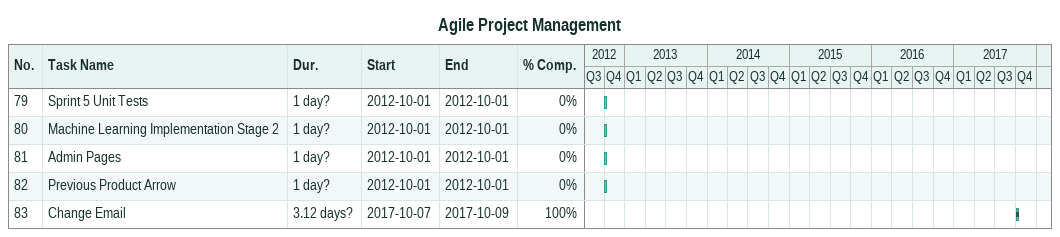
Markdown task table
Agile Project Management

| ID | Task | Duration | Start | Finish | % complete |
|---|---|---|---|---|---|
| 79 | Sprint 5 Unit Tests | 1d? | 2012-10-01 | 2012-10-01 | 0 |
| 80 | Machine Learning Implementation Stage 2 | 1d? | 2012-10-01 | 2012-10-01 | 0 |
| 81 | Admin Pages | 1d? | 2012-10-01 | 2012-10-01 | 0 |
| 82 | Previous Product Arrow | 1d? | 2012-10-01 | 2012-10-01 | 0 |
| 83 | Change Email | 3.12d? | 2017-10-07 | 2017-10-09 | 100 |
